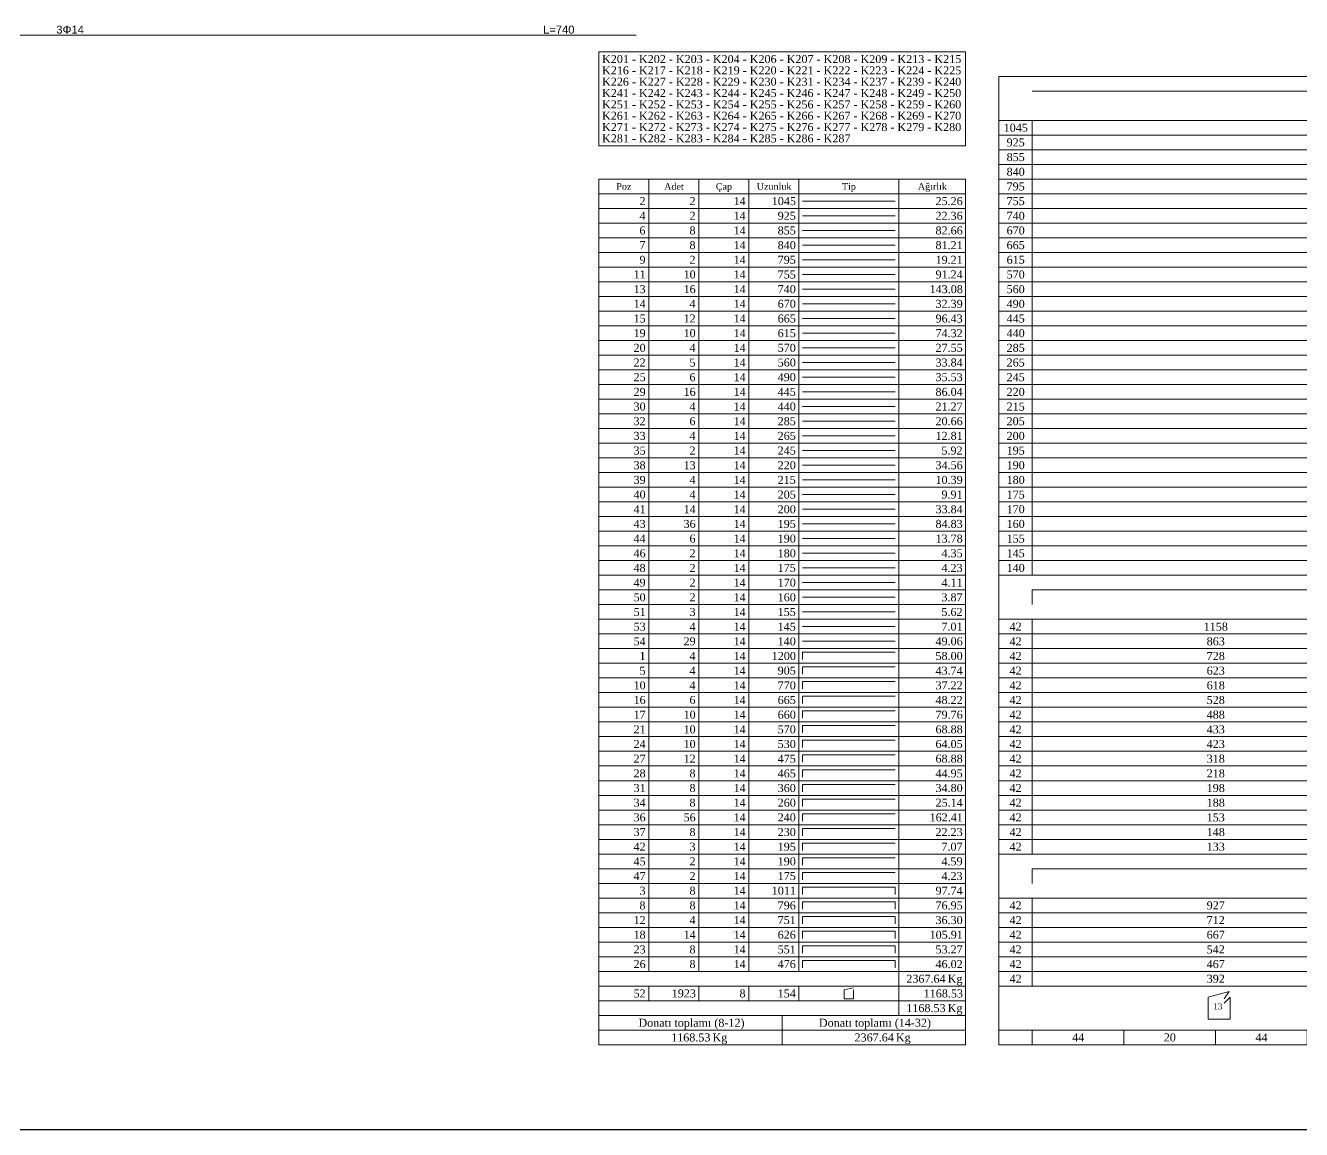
# Model space of a CAD drawing. Header units: millimetres. Extents: x 2232 to 85269, y -3593 to 5869.
# Drawn here: x 53089 to 54237, y -3593 to -2600 of the extents above; entities that cross this region are included whole.
import ezdxf

# ---------------------------------------------------------------- set-up
doc = ezdxf.new("R2010")
doc.units = ezdxf.units.MM
for name, color, linetype in [('Donatı Metraj Tablosu', 7, 'Continuous'), ('Donatı Topl. Uzun. Yazısı', 7, 'Continuous'), ('Donatı Yazısı', 7, 'Continuous'), ('Donatı Çizgisi', 7, 'Continuous'), ('Standart', 7, 'Continuous')]:
    doc.layers.add(name, color=color, linetype=linetype)
doc.styles.add('arial_1_18', font='arial.ttf', dxfattribs={"height": 0.2})
doc.styles.add('symbol_1_18', font='symbol.ttf', dxfattribs={"height": 0.2})
doc.styles.add('times new roman_1_18', font='times.ttf', dxfattribs={"height": 0.2})

# ---------------------------------------------------------------- blocks, each defined once
blk = doc.blocks.new('IDE792Entity7516')
at = {"layer": 'Donatı Çizgisi', "color": 5, "linetype": 'Continuous', "lineweight": 5}
blk.add_lwpolyline([(25386.59, 1469.7), (26126.59, 1469.7)], dxfattribs=at)
at = {"layer": 'Donatı Topl. Uzun. Yazısı', "color": 1, "linetype": 'Continuous', "lineweight": 5, "style": 'arial_1_18'}
blk.add_text('L=740', height=4.8, dxfattribs=at).set_placement((26070.76, 1470.66))
at = {"layer": 'Donatı Yazısı', "color": 5, "linetype": 'Continuous', "lineweight": 5, "style": 'arial_1_18'}
blk.add_text('3Φ14', height=4.8, dxfattribs=at).set_placement((25778.79, 1470.66))
blk = doc.blocks.new('IDE792Entity7520')
at = {"layer": 'Donatı Metraj Tablosu', "color": 1, "linetype": 'Continuous', "lineweight": 5}
for points in [[(28238, 519.2), (28458, 519.2)], [(28238, 519.2), (28238, 0)], [(28268, 519.2), (28268, 44)], [(28298, 519.2), (28298, 44)], [(28328, 519.2), (28328, 44)], [(28358, 519.2), (28358, 44)], [(28418, 519.2), (28418, 17.6)], [(28458, 519.2), (28458, 0)], [(28238, 510.4), (28458, 510.4)], [(28360.2, 506), (28415.8, 506)], [(28238, 501.6), (28458, 501.6)], [(28238, 492.8), (28458, 492.8)], [(28360.2, 497.2), (28415.8, 497.2)], [(28238, 484), (28458, 484)], [(28360.2, 488.4), (28415.8, 488.4)], [(28238, 475.2), (28458, 475.2)], [(28360.2, 479.6), (28415.8, 479.6)], [(28360.2, 470.8), (28415.8, 470.8)], [(28238, 466.4), (28458, 466.4)], [(28360.2, 462), (28415.8, 462)], [(28238, 457.6), (28458, 457.6)], [(28360.2, 453.2), (28415.8, 453.2)], [(28238, 448.8), (28458, 448.8)], [(28360.2, 444.4), (28415.8, 444.4)], [(28238, 440), (28458, 440)], [(28238, 431.2), (28458, 431.2)], [(28360.2, 435.6), (28415.8, 435.6)], [(28238, 422.4), (28458, 422.4)], [(28360.2, 426.8), (28415.8, 426.8)], [(28238, 413.6), (28458, 413.6)], [(28360.2, 418), (28415.8, 418)], [(28360.2, 409.2), (28415.8, 409.2)], [(28238, 404.8), (28458, 404.8)], [(28360.2, 400.4), (28415.8, 400.4)], [(28238, 396), (28458, 396)], [(28360.2, 391.6), (28415.8, 391.6)], [(28238, 387.2), (28458, 387.2)], [(28360.2, 382.8), (28415.8, 382.8)], [(28238, 378.4), (28458, 378.4)], [(28238, 369.6), (28458, 369.6)], [(28360.2, 374), (28415.8, 374)], [(28238, 360.8), (28458, 360.8)], [(28360.2, 365.2), (28415.8, 365.2)], [(28360.2, 356.4), (28415.8, 356.4)], [(28238, 352), (28458, 352)], [(28360.2, 347.6), (28415.8, 347.6)], [(28238, 343.2), (28458, 343.2)], [(28360.2, 338.8), (28415.8, 338.8)], [(28238, 334.4), (28458, 334.4)], [(28360.2, 330), (28415.8, 330)], [(28238, 325.6), (28458, 325.6)], [(28238, 316.8), (28458, 316.8)], [(28360.2, 321.2), (28415.8, 321.2)], [(28238, 308), (28458, 308)], [(28360.2, 312.4), (28415.8, 312.4)], [(28238, 299.2), (28458, 299.2)], [(28360.2, 303.6), (28415.8, 303.6)], [(28360.2, 294.8), (28415.8, 294.8)], [(28238, 290.4), (28458, 290.4)], [(28360.2, 286), (28415.8, 286)], [(28238, 281.6), (28458, 281.6)], [(28360.2, 277.2), (28415.8, 277.2)], [(28238, 272.8), (28458, 272.8)], [(28360.2, 268.4), (28415.8, 268.4)], [(28238, 264), (28458, 264)], [(28238, 255.2), (28458, 255.2)], [(28360.2, 259.6), (28415.8, 259.6)], [(28238, 246.4), (28458, 246.4)], [(28360.2, 250.8), (28415.8, 250.8)], [(28238, 237.6), (28458, 237.6)], [(28360.2, 242), (28415.8, 242)], [(28360.2, 235.4), (28415.8, 235.4)], [(28360.2, 235.4), (28360.2, 231)], [(28238, 228.8), (28458, 228.8)], [(28360.2, 226.6), (28415.8, 226.6)], [(28360.2, 226.6), (28360.2, 222.2)], [(28238, 220), (28458, 220)], [(28360.2, 217.8), (28415.8, 217.8)], [(28360.2, 217.8), (28360.2, 213.4)], [(28238, 211.2), (28458, 211.2)], [(28360.2, 209), (28415.8, 209)], [(28360.2, 209), (28360.2, 204.6)], [(28238, 202.4), (28458, 202.4)], [(28360.2, 200.2), (28415.8, 200.2)], [(28360.2, 200.2), (28360.2, 195.8)], [(28238, 193.6), (28458, 193.6)], [(28360.2, 191.4), (28415.8, 191.4)], [(28360.2, 191.4), (28360.2, 187)], [(28238, 184.8), (28458, 184.8)], [(28360.2, 182.6), (28415.8, 182.6)], [(28360.2, 182.6), (28360.2, 178.2)], [(28238, 176), (28458, 176)], [(28360.2, 173.8), (28415.8, 173.8)], [(28360.2, 173.8), (28360.2, 169.4)], [(28238, 167.2), (28458, 167.2)], [(28360.2, 165), (28415.8, 165)], [(28360.2, 165), (28360.2, 160.6)], [(28238, 158.4), (28458, 158.4)], [(28360.2, 156.2), (28415.8, 156.2)], [(28360.2, 156.2), (28360.2, 151.8)], [(28238, 149.6), (28458, 149.6)], [(28360.2, 147.4), (28415.8, 147.4)], [(28360.2, 147.4), (28360.2, 143)], [(28238, 140.8), (28458, 140.8)], [(28360.2, 138.6), (28415.8, 138.6)], [(28360.2, 138.6), (28360.2, 134.2)], [(28238, 132), (28458, 132)], [(28238, 123.2), (28458, 123.2)], [(28360.2, 129.8), (28415.8, 129.8)], [(28360.2, 129.8), (28360.2, 125.4)], [(28360.2, 121), (28415.8, 121)], [(28360.2, 121), (28360.2, 116.6)], [(28238, 114.4), (28458, 114.4)], [(28360.2, 112.2), (28415.8, 112.2)], [(28360.2, 112.2), (28360.2, 107.8)], [(28238, 105.6), (28458, 105.6)], [(28360.2, 103.4), (28415.8, 103.4)], [(28360.2, 103.4), (28360.2, 99)], [(28238, 96.8), (28458, 96.8)], [(28360.2, 94.6), (28415.8, 94.6)], [(28360.2, 90.2), (28360.2, 94.6)], [(28415.8, 90.2), (28415.8, 94.6)], [(28238, 88), (28458, 88)], [(28360.2, 85.8), (28415.8, 85.8)], [(28360.2, 81.4), (28360.2, 85.8)], [(28415.8, 81.4), (28415.8, 85.8)], [(28238, 79.2), (28458, 79.2)], [(28360.2, 77), (28415.8, 77)], [(28360.2, 72.6), (28360.2, 77)], [(28415.8, 72.6), (28415.8, 77)], [(28238, 70.4), (28458, 70.4)], [(28238, 61.6), (28458, 61.6)], [(28360.2, 68.2), (28415.8, 68.2)], [(28360.2, 63.8), (28360.2, 68.2)], [(28415.8, 63.8), (28415.8, 68.2)], [(28360.2, 59.4), (28415.8, 59.4)], [(28360.2, 55), (28360.2, 59.4)], [(28415.8, 55), (28415.8, 59.4)], [(28238, 52.8), (28458, 52.8)], [(28360.2, 50.6), (28415.8, 50.6)], [(28360.2, 46.2), (28360.2, 50.6)], [(28415.8, 46.2), (28415.8, 50.6)], [(28238, 44), (28458, 44)], [(28238, 35.2), (28458, 35.2)], [(28268, 35.2), (28268, 26.4)], [(28298, 35.2), (28298, 26.4)], [(28328, 35.2), (28328, 26.4)], [(28358, 35.2), (28358, 26.4)], [(28385.25, 33), (28390.61, 34.1)], [(28385.25, 27.5), (28385.25, 33)], [(28390.75, 33), (28390.75, 27.5)], [(28238, 26.4), (28458, 26.4)], [(28390.75, 27.5), (28385.25, 27.5)], [(28238, 17.6), (28458, 17.6)], [(28348, 17.6), (28348, 0)], [(28238, 8.8), (28458, 8.8)], [(28238, 0), (28458, 0)]]:
    blk.add_lwpolyline(points, dxfattribs=at)
at = {"layer": 'Donatı Metraj Tablosu', "color": 1, "linetype": 'Continuous', "lineweight": 5, "style": 'times new roman_1_18'}
for s, height, p in [('Poz', 4, (28248.56, 512.8)), ('Adet', 4, (28277.25, 512.8)), ('Çap', 4, (28308.23, 512.8)), ('Uzunluk', 4, (28332.81, 512.8)), ('Tip', 4, (28383.89, 512.8)), ('Ağırlık', 4, (28429.45, 512.8)), ('2', 4.8, (28262.45, 503.6)), ('2', 4.8, (28292.45, 503.6)), ('14', 4.8, (28318.9, 503.6)), ('1045', 4.8, (28341.79, 503.6)), ('25.26', 4.8, (28440.02, 503.6)), ('4', 4.8, (28262.45, 494.8)), ('2', 4.8, (28292.45, 494.8)), ('14', 4.8, (28318.9, 494.8)), ('925', 4.8, (28345.34, 494.8)), ('22.36', 4.8, (28440.02, 494.8)), ('6', 4.8, (28262.45, 486)), ('8', 4.8, (28292.45, 486)), ('14', 4.8, (28318.9, 486)), ('855', 4.8, (28345.34, 486)), ('82.66', 4.8, (28440.02, 486)), ('7', 4.8, (28262.45, 477.2)), ('8', 4.8, (28292.45, 477.2)), ('14', 4.8, (28318.9, 477.2)), ('840', 4.8, (28345.34, 477.2)), ('81.21', 4.8, (28440.02, 477.2)), ('9', 4.8, (28262.45, 468.4)), ('2', 4.8, (28292.45, 468.4)), ('14', 4.8, (28318.9, 468.4)), ('795', 4.8, (28345.34, 468.4)), ('19.21', 4.8, (28440.02, 468.4)), ('11', 4.8, (28258.9, 459.6)), ('10', 4.8, (28288.9, 459.6)), ('14', 4.8, (28318.9, 459.6)), ('755', 4.8, (28345.34, 459.6)), ('91.24', 4.8, (28440.02, 459.6)), ('13', 4.8, (28258.9, 450.8)), ('16', 4.8, (28288.9, 450.8)), ('14', 4.8, (28318.9, 450.8)), ('740', 4.8, (28345.34, 450.8)), ('143.08', 4.8, (28436.47, 450.8)), ('14', 4.8, (28258.9, 442)), ('4', 4.8, (28292.45, 442)), ('14', 4.8, (28318.9, 442)), ('670', 4.8, (28345.34, 442)), ('32.39', 4.8, (28440.02, 442)), ('15', 4.8, (28258.9, 433.2)), ('12', 4.8, (28288.9, 433.2)), ('14', 4.8, (28318.9, 433.2)), ('665', 4.8, (28345.34, 433.2)), ('96.43', 4.8, (28440.02, 433.2)), ('19', 4.8, (28258.9, 424.4)), ('10', 4.8, (28288.9, 424.4)), ('14', 4.8, (28318.9, 424.4)), ('615', 4.8, (28345.34, 424.4)), ('74.32', 4.8, (28440.02, 424.4)), ('20', 4.8, (28258.9, 415.6)), ('4', 4.8, (28292.45, 415.6)), ('14', 4.8, (28318.9, 415.6)), ('570', 4.8, (28345.34, 415.6)), ('27.55', 4.8, (28440.02, 415.6)), ('22', 4.8, (28258.9, 406.8)), ('5', 4.8, (28292.45, 406.8)), ('14', 4.8, (28318.9, 406.8)), ('560', 4.8, (28345.34, 406.8)), ('33.84', 4.8, (28440.02, 406.8)), ('25', 4.8, (28258.9, 398)), ('6', 4.8, (28292.45, 398)), ('14', 4.8, (28318.9, 398)), ('490', 4.8, (28345.34, 398)), ('35.53', 4.8, (28440.02, 398)), ('29', 4.8, (28258.9, 389.2)), ('16', 4.8, (28288.9, 389.2)), ('14', 4.8, (28318.9, 389.2)), ('445', 4.8, (28345.34, 389.2)), ('86.04', 4.8, (28440.02, 389.2)), ('30', 4.8, (28258.9, 380.4)), ('4', 4.8, (28292.45, 380.4)), ('14', 4.8, (28318.9, 380.4)), ('440', 4.8, (28345.34, 380.4)), ('21.27', 4.8, (28440.02, 380.4)), ('32', 4.8, (28258.9, 371.6)), ('6', 4.8, (28292.45, 371.6)), ('14', 4.8, (28318.9, 371.6)), ('285', 4.8, (28345.34, 371.6)), ('20.66', 4.8, (28440.02, 371.6)), ('33', 4.8, (28258.9, 362.8)), ('4', 4.8, (28292.45, 362.8)), ('14', 4.8, (28318.9, 362.8)), ('265', 4.8, (28345.34, 362.8)), ('12.81', 4.8, (28440.02, 362.8)), ('35', 4.8, (28258.9, 354)), ('2', 4.8, (28292.45, 354)), ('14', 4.8, (28318.9, 354)), ('245', 4.8, (28345.34, 354)), ('5.92', 4.8, (28443.57, 354)), ('38', 4.8, (28258.9, 345.2)), ('13', 4.8, (28288.9, 345.2)), ('14', 4.8, (28318.9, 345.2)), ('220', 4.8, (28345.34, 345.2)), ('34.56', 4.8, (28440.02, 345.2)), ('39', 4.8, (28258.9, 336.4)), ('4', 4.8, (28292.45, 336.4)), ('14', 4.8, (28318.9, 336.4)), ('215', 4.8, (28345.34, 336.4)), ('10.39', 4.8, (28440.02, 336.4)), ('40', 4.8, (28258.9, 327.6)), ('4', 4.8, (28292.45, 327.6)), ('14', 4.8, (28318.9, 327.6)), ('205', 4.8, (28345.34, 327.6)), ('9.91', 4.8, (28443.57, 327.6)), ('41', 4.8, (28258.9, 318.8)), ('14', 4.8, (28288.9, 318.8)), ('14', 4.8, (28318.9, 318.8)), ('200', 4.8, (28345.34, 318.8)), ('33.84', 4.8, (28440.02, 318.8)), ('43', 4.8, (28258.9, 310)), ('36', 4.8, (28288.9, 310)), ('14', 4.8, (28318.9, 310)), ('195', 4.8, (28345.34, 310)), ('84.83', 4.8, (28440.02, 310)), ('44', 4.8, (28258.9, 301.2)), ('6', 4.8, (28292.45, 301.2)), ('14', 4.8, (28318.9, 301.2)), ('190', 4.8, (28345.34, 301.2)), ('13.78', 4.8, (28440.02, 301.2)), ('46', 4.8, (28258.9, 292.4)), ('2', 4.8, (28292.45, 292.4)), ('14', 4.8, (28318.9, 292.4)), ('180', 4.8, (28345.34, 292.4)), ('4.35', 4.8, (28443.57, 292.4)), ('48', 4.8, (28258.9, 283.6)), ('2', 4.8, (28292.45, 283.6)), ('14', 4.8, (28318.9, 283.6)), ('175', 4.8, (28345.34, 283.6)), ('4.23', 4.8, (28443.57, 283.6)), ('49', 4.8, (28258.9, 274.8)), ('2', 4.8, (28292.45, 274.8)), ('14', 4.8, (28318.9, 274.8)), ('170', 4.8, (28345.34, 274.8)), ('4.11', 4.8, (28443.57, 274.8)), ('50', 4.8, (28258.9, 266)), ('2', 4.8, (28292.45, 266)), ('14', 4.8, (28318.9, 266)), ('160', 4.8, (28345.34, 266)), ('3.87', 4.8, (28443.57, 266)), ('51', 4.8, (28258.9, 257.2)), ('3', 4.8, (28292.45, 257.2)), ('14', 4.8, (28318.9, 257.2)), ('155', 4.8, (28345.34, 257.2)), ('5.62', 4.8, (28443.57, 257.2)), ('53', 4.8, (28258.9, 248.4)), ('4', 4.8, (28292.45, 248.4)), ('14', 4.8, (28318.9, 248.4)), ('145', 4.8, (28345.34, 248.4)), ('7.01', 4.8, (28443.57, 248.4)), ('54', 4.8, (28258.9, 239.6)), ('29', 4.8, (28288.9, 239.6)), ('14', 4.8, (28318.9, 239.6)), ('140', 4.8, (28345.34, 239.6)), ('49.06', 4.8, (28440.02, 239.6)), ('1', 4.8, (28262.45, 230.8)), ('4', 4.8, (28292.45, 230.8)), ('14', 4.8, (28318.9, 230.8)), ('1200', 4.8, (28341.79, 230.8)), ('58.00', 4.8, (28440.02, 230.8)), ('5', 4.8, (28262.45, 222)), ('4', 4.8, (28292.45, 222)), ('14', 4.8, (28318.9, 222)), ('905', 4.8, (28345.34, 222)), ('43.74', 4.8, (28440.02, 222)), ('10', 4.8, (28258.9, 213.2)), ('4', 4.8, (28292.45, 213.2)), ('14', 4.8, (28318.9, 213.2)), ('770', 4.8, (28345.34, 213.2)), ('37.22', 4.8, (28440.02, 213.2)), ('16', 4.8, (28258.9, 204.4)), ('6', 4.8, (28292.45, 204.4)), ('14', 4.8, (28318.9, 204.4)), ('665', 4.8, (28345.34, 204.4)), ('48.22', 4.8, (28440.02, 204.4)), ('17', 4.8, (28258.9, 195.6)), ('10', 4.8, (28288.9, 195.6)), ('14', 4.8, (28318.9, 195.6)), ('660', 4.8, (28345.34, 195.6)), ('79.76', 4.8, (28440.02, 195.6)), ('21', 4.8, (28258.9, 186.8)), ('10', 4.8, (28288.9, 186.8)), ('14', 4.8, (28318.9, 186.8)), ('570', 4.8, (28345.34, 186.8)), ('68.88', 4.8, (28440.02, 186.8)), ('24', 4.8, (28258.9, 178)), ('10', 4.8, (28288.9, 178)), ('14', 4.8, (28318.9, 178)), ('530', 4.8, (28345.34, 178)), ('64.05', 4.8, (28440.02, 178)), ('27', 4.8, (28258.9, 169.2)), ('12', 4.8, (28288.9, 169.2)), ('14', 4.8, (28318.9, 169.2)), ('475', 4.8, (28345.34, 169.2)), ('68.88', 4.8, (28440.02, 169.2)), ('28', 4.8, (28258.9, 160.4)), ('8', 4.8, (28292.45, 160.4)), ('14', 4.8, (28318.9, 160.4)), ('465', 4.8, (28345.34, 160.4)), ('44.95', 4.8, (28440.02, 160.4)), ('31', 4.8, (28258.9, 151.6)), ('8', 4.8, (28292.45, 151.6)), ('14', 4.8, (28318.9, 151.6)), ('360', 4.8, (28345.34, 151.6)), ('34.80', 4.8, (28440.02, 151.6)), ('34', 4.8, (28258.9, 142.8)), ('8', 4.8, (28292.45, 142.8)), ('14', 4.8, (28318.9, 142.8)), ('260', 4.8, (28345.34, 142.8)), ('25.14', 4.8, (28440.02, 142.8)), ('36', 4.8, (28258.9, 134)), ('56', 4.8, (28288.9, 134)), ('14', 4.8, (28318.9, 134)), ('240', 4.8, (28345.34, 134)), ('162.41', 4.8, (28436.47, 134)), ('37', 4.8, (28258.9, 125.2)), ('8', 4.8, (28292.45, 125.2)), ('14', 4.8, (28318.9, 125.2)), ('230', 4.8, (28345.34, 125.2)), ('22.23', 4.8, (28440.02, 125.2)), ('42', 4.8, (28258.9, 116.4)), ('3', 4.8, (28292.45, 116.4)), ('14', 4.8, (28318.9, 116.4)), ('195', 4.8, (28345.34, 116.4)), ('7.07', 4.8, (28443.57, 116.4)), ('45', 4.8, (28258.9, 107.6)), ('2', 4.8, (28292.45, 107.6)), ('14', 4.8, (28318.9, 107.6)), ('190', 4.8, (28345.34, 107.6)), ('4.59', 4.8, (28443.57, 107.6)), ('47', 4.8, (28258.9, 98.8)), ('2', 4.8, (28292.45, 98.8)), ('14', 4.8, (28318.9, 98.8)), ('175', 4.8, (28345.34, 98.8)), ('4.23', 4.8, (28443.57, 98.8)), ('3', 4.8, (28262.45, 90)), ('8', 4.8, (28292.45, 90)), ('14', 4.8, (28318.9, 90)), ('1011', 4.8, (28341.79, 90)), ('97.74', 4.8, (28440.02, 90)), ('8', 4.8, (28262.45, 81.2)), ('8', 4.8, (28292.45, 81.2)), ('14', 4.8, (28318.9, 81.2)), ('796', 4.8, (28345.34, 81.2)), ('76.95', 4.8, (28440.02, 81.2)), ('12', 4.8, (28258.9, 72.4)), ('4', 4.8, (28292.45, 72.4)), ('14', 4.8, (28318.9, 72.4)), ('751', 4.8, (28345.34, 72.4)), ('36.30', 4.8, (28440.02, 72.4)), ('18', 4.8, (28258.9, 63.6)), ('14', 4.8, (28288.9, 63.6)), ('14', 4.8, (28318.9, 63.6)), ('626', 4.8, (28345.34, 63.6)), ('105.91', 4.8, (28436.47, 63.6)), ('23', 4.8, (28258.9, 54.8)), ('8', 4.8, (28292.45, 54.8)), ('14', 4.8, (28318.9, 54.8)), ('551', 4.8, (28345.34, 54.8)), ('53.27', 4.8, (28440.02, 54.8)), ('26', 4.8, (28258.9, 46)), ('8', 4.8, (28292.45, 46)), ('14', 4.8, (28318.9, 46)), ('476', 4.8, (28345.34, 46)), ('46.02', 4.8, (28440.02, 46)), ('2367.64', 4.8, (28422.51, 37.2)), ('Kg', 4.8, (28447.32, 37.2)), ('52', 4.8, (28258.9, 28.4)), ('1923', 4.8, (28281.79, 28.4)), ('8', 4.8, (28322.45, 28.4)), ('154', 4.8, (28345.34, 28.4)), ('1168.53', 4.8, (28432.92, 28.4)), ('1168.53', 4.8, (28422.51, 19.6)), ('Kg', 4.8, (28447.32, 19.6)), ('Donatı toplamı (8-12)', 4.8, (28261.85, 10.8)), ('Donatı toplamı (14-32)', 4.8, (28370.07, 10.8)), ('1168.53', 4.8, (28281.46, 2)), ('Kg', 4.8, (28306.27, 2)), ('2367.64', 4.8, (28391.46, 2)), ('Kg', 4.8, (28416.27, 2))]:
    blk.add_text(s, height=height, dxfattribs=at).set_placement(p)
blk = doc.blocks.new('IDE792Entity7521')
at = {"layer": 'Donatı Metraj Tablosu', "color": 1, "linetype": 'Continuous', "lineweight": 5}
for points in [[(28238, 539.2), (28238, 595.6)], [(28238, 595.6), (28458, 595.6)], [(28458, 595.6), (28458, 539.2)], [(28458, 539.2), (28238, 539.2)]]:
    blk.add_lwpolyline(points, dxfattribs=at)
at = {"layer": 'Donatı Metraj Tablosu', "color": 1, "linetype": 'Continuous', "lineweight": 5, "style": 'times new roman_1_18'}
for s, p in [('K201 - K202 - K203 - K204 - K206 - K207 - K208 - K209 - K213 - K215', (28240, 588.8)), ('K216 - K217 - K218 - K219 - K220 - K221 - K222 - K223 - K224 - K225', (28240, 582)), ('K226 - K227 - K228 - K229 - K230 - K231 - K234 - K237 - K239 - K240', (28240, 575.2)), ('K241 - K242 - K243 - K244 - K245 - K246 - K247 - K248 - K249 - K250', (28240, 568.4)), ('K251 - K252 - K253 - K254 - K255 - K256 - K257 - K258 - K259 - K260', (28240, 561.6)), ('K261 - K262 - K263 - K264 - K265 - K266 - K267 - K268 - K269 - K270', (28240, 554.8)), ('K271 - K272 - K273 - K274 - K275 - K276 - K277 - K278 - K279 - K280', (28240, 548)), ('K281 - K282 - K283 - K284 - K285 - K286 - K287', (28240, 541.2))]:
    blk.add_text(s, height=4.8, dxfattribs=at).set_placement(p)
blk = doc.blocks.new('IDE792Entity7522')
at = {"layer": 'Donatı Metraj Tablosu', "color": 1, "linetype": 'Continuous', "lineweight": 5}
for points in [[(28478, 580.8), (28778, 580.8)], [(28478, 580.8), (28478, 281.6)], [(28778, 580.8), (28778, 281.6)], [(28498, 572), (28718, 572)], [(28478, 554.4), (28778, 554.4)], [(28498, 554.4), (28498, 281.6)], [(28718, 554.4), (28718, 281.6)], [(28478, 545.6), (28778, 545.6)], [(28478, 536.8), (28778, 536.8)], [(28478, 528), (28778, 528)], [(28478, 519.2), (28778, 519.2)], [(28478, 510.4), (28778, 510.4)], [(28478, 501.6), (28778, 501.6)], [(28478, 492.8), (28778, 492.8)], [(28478, 484), (28778, 484)], [(28478, 475.2), (28778, 475.2)], [(28478, 466.4), (28778, 466.4)], [(28478, 457.6), (28778, 457.6)], [(28478, 448.8), (28778, 448.8)], [(28478, 440), (28778, 440)], [(28478, 431.2), (28778, 431.2)], [(28478, 422.4), (28778, 422.4)], [(28478, 413.6), (28778, 413.6)], [(28478, 404.8), (28778, 404.8)], [(28478, 396), (28778, 396)], [(28478, 387.2), (28778, 387.2)], [(28478, 378.4), (28778, 378.4)], [(28478, 369.6), (28778, 369.6)], [(28478, 360.8), (28778, 360.8)], [(28478, 352), (28778, 352)], [(28478, 343.2), (28778, 343.2)], [(28478, 334.4), (28778, 334.4)], [(28478, 325.6), (28778, 325.6)], [(28478, 316.8), (28778, 316.8)], [(28478, 308), (28778, 308)], [(28478, 299.2), (28778, 299.2)], [(28478, 290.4), (28778, 290.4)], [(28478, 281.6), (28778, 281.6)], [(28478, 281.6), (28778, 281.6)], [(28478, 281.6), (28478, 114.4)], [(28778, 281.6), (28778, 114.4)], [(28498, 272.8), (28718, 272.8)], [(28498, 272.8), (28498, 264)], [(28478, 255.2), (28778, 255.2)], [(28498, 255.2), (28498, 114.4)], [(28718, 255.2), (28718, 114.4)], [(28478, 246.4), (28778, 246.4)], [(28478, 237.6), (28778, 237.6)], [(28478, 228.8), (28778, 228.8)], [(28478, 220), (28778, 220)], [(28478, 211.2), (28778, 211.2)], [(28478, 202.4), (28778, 202.4)], [(28478, 193.6), (28778, 193.6)], [(28478, 184.8), (28778, 184.8)], [(28478, 176), (28778, 176)], [(28478, 167.2), (28778, 167.2)], [(28478, 158.4), (28778, 158.4)], [(28478, 149.6), (28778, 149.6)], [(28478, 140.8), (28778, 140.8)], [(28478, 132), (28778, 132)], [(28478, 123.2), (28778, 123.2)], [(28478, 114.4), (28778, 114.4)], [(28478, 114.4), (28778, 114.4)], [(28478, 114.4), (28478, 35.2)], [(28778, 114.4), (28778, 35.2)], [(28498, 105.6), (28718, 105.6)], [(28498, 105.6), (28498, 96.8)], [(28718, 105.6), (28718, 96.8)], [(28478, 88), (28778, 88)], [(28498, 88), (28498, 35.2)], [(28718, 88), (28718, 35.2)], [(28478, 79.2), (28778, 79.2)], [(28478, 70.4), (28778, 70.4)], [(28478, 61.6), (28778, 61.6)], [(28478, 52.8), (28778, 52.8)], [(28478, 44), (28778, 44)], [(28478, 35.2), (28778, 35.2)], [(28478, 35.2), (28778, 35.2)], [(28478, 35.2), (28478, 0)], [(28603.6, 28.6), (28616.14, 31.9)], [(28616.14, 31.9), (28613.11, 27.57)], [(28778, 35.2), (28778, 0)], [(28603.6, 28.6), (28603.6, 15.4)], [(28616.8, 28.6), (28613.07, 24.87)], [(28616.8, 15.4), (28616.8, 28.6)], [(28603.6, 15.4), (28616.8, 15.4)], [(28478, 8.8), (28778, 8.8)], [(28498, 8.8), (28498, 0)], [(28553, 8.8), (28553, 0)], [(28608, 8.8), (28608, 0)], [(28663, 8.8), (28663, 0)], [(28718, 8.8), (28718, 0)], [(28478, 0), (28778, 0)]]:
    blk.add_lwpolyline(points, dxfattribs=at)
for s, height, style, p in [('1045', 4.8, 'times new roman_1_18', (28480.9, 547.6)), ('R2', 4.8, 'symbol_1_18', (28722, 547.6)), ('2F14', 4.8, 'symbol_1_18', (28757.94, 547.6)), ('925', 4.8, 'times new roman_1_18', (28482.67, 538.8)), ('R4', 4.8, 'symbol_1_18', (28722, 538.8)), ('2F14', 4.8, 'symbol_1_18', (28757.94, 538.8)), ('855', 4.8, 'times new roman_1_18', (28482.67, 530)), ('R6', 4.8, 'symbol_1_18', (28722, 530)), ('8F14', 4.8, 'symbol_1_18', (28757.94, 530)), ('840', 4.8, 'times new roman_1_18', (28482.67, 521.2)), ('R7', 4.8, 'symbol_1_18', (28722, 521.2)), ('8F14', 4.8, 'symbol_1_18', (28757.94, 521.2)), ('795', 4.8, 'times new roman_1_18', (28482.67, 512.4)), ('R9', 4.8, 'symbol_1_18', (28722, 512.4)), ('2F14', 4.8, 'symbol_1_18', (28757.94, 512.4)), ('755', 4.8, 'times new roman_1_18', (28482.67, 503.6)), ('R11', 4.8, 'symbol_1_18', (28722, 503.6)), ('10F14', 4.8, 'symbol_1_18', (28754.39, 503.6)), ('740', 4.8, 'times new roman_1_18', (28482.67, 494.8)), ('R13', 4.8, 'symbol_1_18', (28722, 494.8)), ('16F14', 4.8, 'symbol_1_18', (28754.39, 494.8)), ('670', 4.8, 'times new roman_1_18', (28482.67, 486)), ('R14', 4.8, 'symbol_1_18', (28722, 486)), ('4F14', 4.8, 'symbol_1_18', (28757.94, 486)), ('665', 4.8, 'times new roman_1_18', (28482.67, 477.2)), ('R15', 4.8, 'symbol_1_18', (28722, 477.2)), ('12F14', 4.8, 'symbol_1_18', (28754.39, 477.2)), ('615', 4.8, 'times new roman_1_18', (28482.67, 468.4)), ('R19', 4.8, 'symbol_1_18', (28722, 468.4)), ('10F14', 4.8, 'symbol_1_18', (28754.39, 468.4)), ('570', 4.8, 'times new roman_1_18', (28482.67, 459.6)), ('R20', 4.8, 'symbol_1_18', (28722, 459.6)), ('4F14', 4.8, 'symbol_1_18', (28757.94, 459.6)), ('560', 4.8, 'times new roman_1_18', (28482.67, 450.8)), ('R22', 4.8, 'symbol_1_18', (28722, 450.8)), ('5F14', 4.8, 'symbol_1_18', (28757.94, 450.8)), ('490', 4.8, 'times new roman_1_18', (28482.67, 442)), ('R25', 4.8, 'symbol_1_18', (28722, 442)), ('6F14', 4.8, 'symbol_1_18', (28757.94, 442)), ('445', 4.8, 'times new roman_1_18', (28482.67, 433.2)), ('R29', 4.8, 'symbol_1_18', (28722, 433.2)), ('16F14', 4.8, 'symbol_1_18', (28754.39, 433.2)), ('440', 4.8, 'times new roman_1_18', (28482.67, 424.4)), ('R30', 4.8, 'symbol_1_18', (28722, 424.4)), ('4F14', 4.8, 'symbol_1_18', (28757.94, 424.4)), ('285', 4.8, 'times new roman_1_18', (28482.67, 415.6)), ('R32', 4.8, 'symbol_1_18', (28722, 415.6)), ('6F14', 4.8, 'symbol_1_18', (28757.94, 415.6)), ('265', 4.8, 'times new roman_1_18', (28482.67, 406.8)), ('R33', 4.8, 'symbol_1_18', (28722, 406.8)), ('4F14', 4.8, 'symbol_1_18', (28757.94, 406.8)), ('245', 4.8, 'times new roman_1_18', (28482.67, 398)), ('R35', 4.8, 'symbol_1_18', (28722, 398)), ('2F14', 4.8, 'symbol_1_18', (28757.94, 398)), ('220', 4.8, 'times new roman_1_18', (28482.67, 389.2)), ('R38', 4.8, 'symbol_1_18', (28722, 389.2)), ('13F14', 4.8, 'symbol_1_18', (28754.39, 389.2)), ('215', 4.8, 'times new roman_1_18', (28482.67, 380.4)), ('R39', 4.8, 'symbol_1_18', (28722, 380.4)), ('4F14', 4.8, 'symbol_1_18', (28757.94, 380.4)), ('205', 4.8, 'times new roman_1_18', (28482.67, 371.6)), ('R40', 4.8, 'symbol_1_18', (28722, 371.6)), ('4F14', 4.8, 'symbol_1_18', (28757.94, 371.6)), ('200', 4.8, 'times new roman_1_18', (28482.67, 362.8)), ('R41', 4.8, 'symbol_1_18', (28722, 362.8)), ('14F14', 4.8, 'symbol_1_18', (28754.39, 362.8)), ('195', 4.8, 'times new roman_1_18', (28482.67, 354)), ('R43', 4.8, 'symbol_1_18', (28722, 354)), ('36F14', 4.8, 'symbol_1_18', (28754.39, 354)), ('190', 4.8, 'times new roman_1_18', (28482.67, 345.2)), ('R44', 4.8, 'symbol_1_18', (28722, 345.2)), ('6F14', 4.8, 'symbol_1_18', (28757.94, 345.2)), ('180', 4.8, 'times new roman_1_18', (28482.67, 336.4)), ('R46', 4.8, 'symbol_1_18', (28722, 336.4)), ('2F14', 4.8, 'symbol_1_18', (28757.94, 336.4)), ('175', 4.8, 'times new roman_1_18', (28482.67, 327.6)), ('R48', 4.8, 'symbol_1_18', (28722, 327.6)), ('2F14', 4.8, 'symbol_1_18', (28757.94, 327.6)), ('170', 4.8, 'times new roman_1_18', (28482.67, 318.8)), ('R49', 4.8, 'symbol_1_18', (28722, 318.8)), ('2F14', 4.8, 'symbol_1_18', (28757.94, 318.8)), ('160', 4.8, 'times new roman_1_18', (28482.67, 310)), ('R50', 4.8, 'symbol_1_18', (28722, 310)), ('2F14', 4.8, 'symbol_1_18', (28757.94, 310)), ('155', 4.8, 'times new roman_1_18', (28482.67, 301.2)), ('R51', 4.8, 'symbol_1_18', (28722, 301.2)), ('3F14', 4.8, 'symbol_1_18', (28757.94, 301.2)), ('145', 4.8, 'times new roman_1_18', (28482.67, 292.4)), ('R53', 4.8, 'symbol_1_18', (28722, 292.4)), ('4F14', 4.8, 'symbol_1_18', (28757.94, 292.4)), ('140', 4.8, 'times new roman_1_18', (28482.67, 283.6)), ('R54', 4.8, 'symbol_1_18', (28722, 283.6)), ('29F14', 4.8, 'symbol_1_18', (28754.39, 283.6)), ('42', 4.8, 'times new roman_1_18', (28484.45, 248.4)), ('1158', 4.8, 'times new roman_1_18', (28600.9, 248.4)), ('R1', 4.8, 'symbol_1_18', (28722, 248.4)), ('4F14', 4.8, 'symbol_1_18', (28757.94, 248.4)), ('42', 4.8, 'times new roman_1_18', (28484.45, 239.6)), ('863', 4.8, 'times new roman_1_18', (28602.67, 239.6)), ('R5', 4.8, 'symbol_1_18', (28722, 239.6)), ('4F14', 4.8, 'symbol_1_18', (28757.94, 239.6)), ('42', 4.8, 'times new roman_1_18', (28484.45, 230.8)), ('728', 4.8, 'times new roman_1_18', (28602.67, 230.8)), ('R10', 4.8, 'symbol_1_18', (28722, 230.8)), ('4F14', 4.8, 'symbol_1_18', (28757.94, 230.8)), ('42', 4.8, 'times new roman_1_18', (28484.45, 222)), ('623', 4.8, 'times new roman_1_18', (28602.67, 222)), ('R16', 4.8, 'symbol_1_18', (28722, 222)), ('6F14', 4.8, 'symbol_1_18', (28757.94, 222)), ('42', 4.8, 'times new roman_1_18', (28484.45, 213.2)), ('618', 4.8, 'times new roman_1_18', (28602.67, 213.2)), ('R17', 4.8, 'symbol_1_18', (28722, 213.2)), ('10F14', 4.8, 'symbol_1_18', (28754.39, 213.2)), ('42', 4.8, 'times new roman_1_18', (28484.45, 204.4)), ('528', 4.8, 'times new roman_1_18', (28602.67, 204.4)), ('R21', 4.8, 'symbol_1_18', (28722, 204.4)), ('10F14', 4.8, 'symbol_1_18', (28754.39, 204.4)), ('42', 4.8, 'times new roman_1_18', (28484.45, 195.6)), ('488', 4.8, 'times new roman_1_18', (28602.67, 195.6)), ('R24', 4.8, 'symbol_1_18', (28722, 195.6)), ('10F14', 4.8, 'symbol_1_18', (28754.39, 195.6)), ('42', 4.8, 'times new roman_1_18', (28484.45, 186.8)), ('433', 4.8, 'times new roman_1_18', (28602.67, 186.8)), ('R27', 4.8, 'symbol_1_18', (28722, 186.8)), ('12F14', 4.8, 'symbol_1_18', (28754.39, 186.8)), ('42', 4.8, 'times new roman_1_18', (28484.45, 178)), ('423', 4.8, 'times new roman_1_18', (28602.67, 178)), ('R28', 4.8, 'symbol_1_18', (28722, 178)), ('8F14', 4.8, 'symbol_1_18', (28757.94, 178)), ('42', 4.8, 'times new roman_1_18', (28484.45, 169.2)), ('318', 4.8, 'times new roman_1_18', (28602.67, 169.2)), ('R31', 4.8, 'symbol_1_18', (28722, 169.2)), ('8F14', 4.8, 'symbol_1_18', (28757.94, 169.2)), ('42', 4.8, 'times new roman_1_18', (28484.45, 160.4)), ('218', 4.8, 'times new roman_1_18', (28602.67, 160.4)), ('R34', 4.8, 'symbol_1_18', (28722, 160.4)), ('8F14', 4.8, 'symbol_1_18', (28757.94, 160.4)), ('42', 4.8, 'times new roman_1_18', (28484.45, 151.6)), ('198', 4.8, 'times new roman_1_18', (28602.67, 151.6)), ('R36', 4.8, 'symbol_1_18', (28722, 151.6)), ('56F14', 4.8, 'symbol_1_18', (28754.39, 151.6)), ('42', 4.8, 'times new roman_1_18', (28484.45, 142.8)), ('188', 4.8, 'times new roman_1_18', (28602.67, 142.8)), ('R37', 4.8, 'symbol_1_18', (28722, 142.8)), ('8F14', 4.8, 'symbol_1_18', (28757.94, 142.8)), ('42', 4.8, 'times new roman_1_18', (28484.45, 134)), ('153', 4.8, 'times new roman_1_18', (28602.67, 134)), ('R42', 4.8, 'symbol_1_18', (28722, 134)), ('3F14', 4.8, 'symbol_1_18', (28757.94, 134)), ('42', 4.8, 'times new roman_1_18', (28484.45, 125.2)), ('148', 4.8, 'times new roman_1_18', (28602.67, 125.2)), ('R45', 4.8, 'symbol_1_18', (28722, 125.2)), ('2F14', 4.8, 'symbol_1_18', (28757.94, 125.2)), ('42', 4.8, 'times new roman_1_18', (28484.45, 116.4)), ('133', 4.8, 'times new roman_1_18', (28602.67, 116.4)), ('R47', 4.8, 'symbol_1_18', (28722, 116.4)), ('2F14', 4.8, 'symbol_1_18', (28757.94, 116.4)), ('42', 4.8, 'times new roman_1_18', (28484.45, 81.2)), ('927', 4.8, 'times new roman_1_18', (28602.67, 81.2)), ('R3', 4.8, 'symbol_1_18', (28722, 81.2)), ('8F14', 4.8, 'symbol_1_18', (28757.94, 81.2)), ('42', 4.8, 'times new roman_1_18', (28484.45, 72.4)), ('712', 4.8, 'times new roman_1_18', (28602.67, 72.4)), ('R8', 4.8, 'symbol_1_18', (28722, 72.4)), ('8F14', 4.8, 'symbol_1_18', (28757.94, 72.4)), ('42', 4.8, 'times new roman_1_18', (28484.45, 63.6)), ('667', 4.8, 'times new roman_1_18', (28602.67, 63.6)), ('R12', 4.8, 'symbol_1_18', (28722, 63.6)), ('4F14', 4.8, 'symbol_1_18', (28757.94, 63.6)), ('42', 4.8, 'times new roman_1_18', (28484.45, 54.8)), ('542', 4.8, 'times new roman_1_18', (28602.67, 54.8)), ('R18', 4.8, 'symbol_1_18', (28722, 54.8)), ('14F14', 4.8, 'symbol_1_18', (28754.39, 54.8)), ('42', 4.8, 'times new roman_1_18', (28484.45, 46)), ('467', 4.8, 'times new roman_1_18', (28602.67, 46)), ('R23', 4.8, 'symbol_1_18', (28722, 46)), ('8F14', 4.8, 'symbol_1_18', (28757.94, 46)), ('42', 4.8, 'times new roman_1_18', (28484.45, 37.2)), ('392', 4.8, 'times new roman_1_18', (28602.67, 37.2)), ('R26', 4.8, 'symbol_1_18', (28722, 37.2)), ('8F14', 4.8, 'symbol_1_18', (28757.94, 37.2)), ('13', 3.6, 'times new roman_1_18', (28606.67, 21.27)), ('44', 4.8, 'times new roman_1_18', (28521.95, 2)), ('20', 4.8, 'times new roman_1_18', (28576.95, 2)), ('44', 4.8, 'times new roman_1_18', (28631.95, 2)), ('20', 4.8, 'times new roman_1_18', (28686.95, 2)), ('R52', 4.8, 'symbol_1_18', (28722, 2)), ('1923F8', 4.8, 'symbol_1_18', (28750.84, 2))]:
    blk.add_text(s, height=height, dxfattribs=dict(at, style=style)).set_placement(p)

msp = doc.modelspace()

# ---------------------------------------------------------------- linework, layer by layer
msp.add_line((3332.4, -3593.4), (85269.2, -3593.4))

# ---------------------------------------------------------------- block references
at = {"layer": 'Standart', "xscale": 1.5, "yscale": 1.5, "zscale": 1.5}
for name, p in [('IDE792Entity7516', (14448.5, -4813.5)), ('IDE792Entity7521', (11247.7, -3517.2)), ('IDE792Entity7522', (11247.7, -3517.2)), ('IDE792Entity7520', (11247.7, -3517.2))]:
    msp.add_blockref(name, p, dxfattribs=at)

doc.saveas('drawing.dxf')
